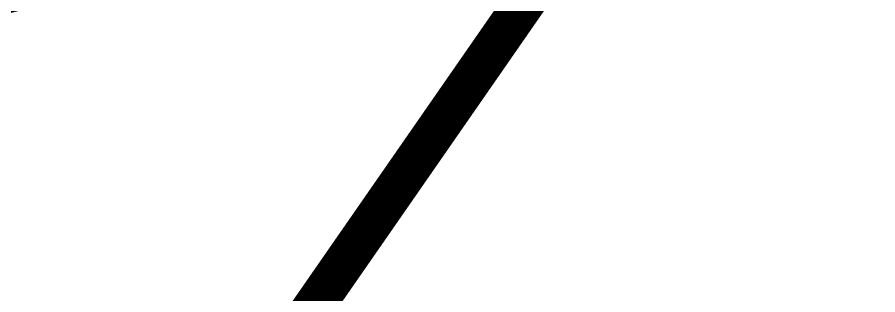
# Model space of a CAD drawing. Header units: metres. Extents: x 326467 to 340077, y 1811030 to 1824953.
# Drawn here: x 327175.54 to 327188.2, y 1812546.58 to 1812550.67 of the extents above; entities that cross this region are included whole.
import ezdxf

# ---------------------------------------------------------------- set-up
doc = ezdxf.new("R2010")
doc.units = ezdxf.units.M
doc.header["$MEASUREMENT"] = 0
for name, color, linetype in [('CRZ LINE FOR RIVER OR CREEK', 84, 'Continuous'), ('NDZ-200M FROM CRZ', 30, 'Continuous'), ('SURVEY PLOT BOUNDARY', 35, 'Continuous')]:
    doc.layers.add(name, color=color, linetype=linetype)

# ---------------------------------------------------------------- blocks, each defined once
blk = doc.blocks.new('16')
at = {"layer": 'CRZ LINE FOR RIVER OR CREEK', "ltscale": 0.1, "const_width": 3.032, "flags": 128}
blk.add_lwpolyline([(327014.034, 1812173.82), (327022.923, 1812273.008), (327007.166, 1812331.562), (326995.476, 1812388.259), (327000.209, 1812435.039), (327031.11, 1812494.71), (327065.258, 1812525.193), (327109.849, 1812541.022), (327152.339, 1812546.309), (327207.024, 1812560.489), (327247.76, 1812600.608), (327277.509, 1812630.137), (327292.57, 1812644.738), (327342.152, 1812639.777), (327369.563, 1812668.404), (327389.9, 1812684.42), (327410.331, 1812712.566), (327485.038, 1812701.881), (327519.352, 1812695.552)], dxfattribs=at)
at = {"layer": 'NDZ-200M FROM CRZ', "const_width": 3.032, "flags": 128}
blk.add_lwpolyline([(327014.034, 1812173.82), (327022.923, 1812273.008), (327007.166, 1812331.562), (326995.476, 1812388.259), (327000.209, 1812435.039), (327031.11, 1812494.71), (327065.258, 1812525.193), (327109.849, 1812541.022), (327152.339, 1812546.309), (327207.024, 1812560.489), (327247.76, 1812600.608), (327277.509, 1812630.137), (327292.57, 1812644.738), (327342.152, 1812639.777), (327369.563, 1812668.404), (327389.9, 1812684.42), (327410.331, 1812712.566), (327485.038, 1812701.881), (327519.352, 1812695.552)], dxfattribs=at)
at = {"layer": 'SURVEY PLOT BOUNDARY', "lineweight": 18, "const_width": 0.606}
blk.add_lwpolyline([(327507.099, 1812679.473), (327361.79, 1812708.897), (327353.393, 1812668.529), (327292.476, 1812632.609), (327280.411, 1812640.789), (327260.293, 1812653.074), (327243.998, 1812637.027), (327239.925, 1812633.015), (327178.602, 1812544.535), (327150.149, 1812524.538), (327129.843, 1812512.565), (327040.972, 1812521.337), (326971.72, 1812453.135), (326487.642, 1812588.278), (326971.72, 1812453.135), (326939.256, 1812437.213), (326939.162, 1812425.083), (326930.921, 1812404.93), (326901.938, 1812316.201), (326918.077, 1812312.033), (326917.889, 1812287.775), (326937.727, 1812239.102), (326929.486, 1812218.949)], dxfattribs=at)
blk.add_lwpolyline([(327292.476, 1812632.609), (327375.714, 1812417.671), (327475.683, 1812275.384), (327455.314, 1812255.324), (327399.001, 1812292.149), (327371.047, 1812336.841), (327257.61, 1812305.37), (327188.919, 1812309.943), (326979.743, 1812444.987), (326971.72, 1812453.135), (327040.972, 1812521.337), (327129.843, 1812512.565), (327150.149, 1812524.538), (327174.247, 1812504.135), (327198.658, 1812524.164), (327178.602, 1812544.535), (327239.925, 1812633.015), (327243.998, 1812637.027), (327260.043, 1812620.729), (327280.411, 1812640.789)], close=True, dxfattribs=at)

msp = doc.modelspace()

# ---------------------------------------------------------------- block references
msp.add_blockref('16', (0, 0))

doc.saveas('drawing.dxf')
